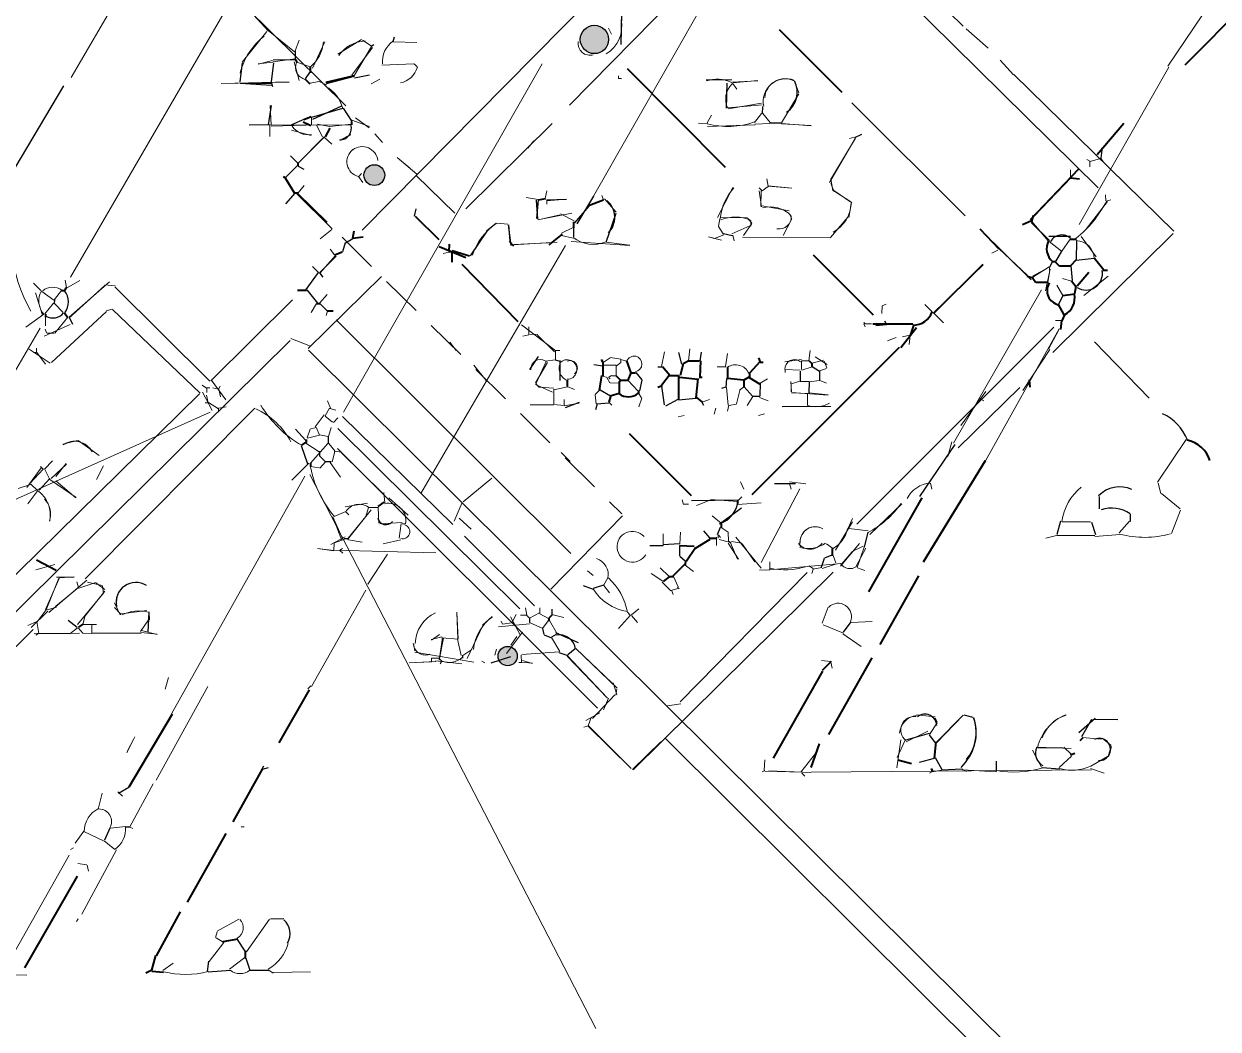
# Model space of a CAD drawing. Header units: millimetres. Extents: x -22015 to 140060, y -26591 to 87788.
# Drawn here: x 88957 to 102598, y 42796 to 54285 of the extents above; entities that cross this region are included whole.
import ezdxf

# ---------------------------------------------------------------- set-up
doc = ezdxf.new("R2010")
doc.units = ezdxf.units.MM
doc.linetypes.add('DASHED', pattern=[716.562987, 474.532405, -242.030582])
for name, color, linetype, lineweight in [('A_DASHED', 8, 'DASHED', 15), ('A_MED', 9, 'CONTINUOUS', 20), ('A_THIN', 8, 'CONTINUOUS', 15), ('CHECK', 2, 'CONTINUOUS', 35), ('P_NOMARK', 6, 'CONTINUOUS', 35), ('P_R', 5, 'CONTINUOUS', 40), ('P_R_MARK', 5, 'CONTINUOUS', 25), ('SYM', 4, 'CONTINUOUS', 25), ('TEXT_SHAPE', 7, 'CONTINUOUS', 30)]:
    doc.layers.add(name, color=color, linetype=linetype, lineweight=lineweight)

msp = doc.modelspace()

# ---------------------------------------------------------------- hatches: boundary and pattern name
at = {"layer": 'TEXT_SHAPE'}
h = msp.add_hatch(color=7, dxfattribs=at)
h.dxf.hatch_style = 1
edge = h.paths.add_edge_path()
edge.add_arc((95474, 54107), 162, 0, 360)
h = msp.add_hatch(color=7, dxfattribs=at)
h.dxf.hatch_style = 1
edge = h.paths.add_edge_path()
edge.add_arc((92960, 52557), 119, 0, 360)
h = msp.add_hatch(color=7, dxfattribs=at)
h.dxf.hatch_style = 1
edge = h.paths.add_edge_path()
edge.add_arc((94483, 47060), 110, 0, 360)

# ---------------------------------------------------------------- linework, layer by layer
at = {"layer": 'A_DASHED', "lineweight": 15}
msp.add_line((92082, 52351), (95787, 48684), dxfattribs=at)
at = {"layer": 'A_MED', "lineweight": 20}
for p, q in [((95188, 53357), (96427, 54615)), ((91498, 54469), (92633, 53350)), ((102419, 54387), (102023, 53803)), ((91733, 54199), (91452, 53847)), ((91746, 54209), (92048, 53966)), ((92101, 54098), (92055, 53978)), ((92395, 54079), (92255, 53778)), ((92813, 54107), (92541, 53938)), ((92926, 54026), (92721, 53681)), ((92924, 54033), (92823, 54101)), ((91802, 53846), (91633, 53828)), ((91795, 53866), (91634, 53823)), ((92046, 53852), (92103, 53638)), ((92076, 53849), (92228, 53796)), ((101009, 51991), (102037, 53792)), ((92329, 53627), (92412, 53589)), ((91771, 53351), (91780, 53132)), ((91767, 53132), (91766, 52997)), ((92309, 53132), (91783, 53115)), ((92013, 53071), (92239, 53010)), ((92298, 53127), (92367, 52993)), ((92704, 53183), (92906, 53111)), ((92003, 52778), (92087, 52693)), ((101099, 52734), (101132, 52716)), ((93437, 52554), (93881, 52121)), ((92158, 52437), (92088, 52354)), ((92064, 52353), (92480, 51944)), ((94930, 52376), (94912, 52291)), ((95153, 52282), (94925, 52263)), ((95589, 52286), (95724, 52134)), ((101312, 52330), (101314, 52263)), ((101371, 52276), (101320, 52259)), ((94847, 52051), (95217, 52122)), ((95088, 52113), (95244, 52035)), ((94353, 52006), (94242, 51919)), ((94486, 51995), (94356, 52006)), ((94486, 51995), (94356, 52006)), ((94833, 52047), (95084, 52103)), ((92473, 51935), (92343, 51827)), ((95232, 51960), (95097, 51892)), ((98167, 51840), (97167, 51847)), ((92454, 51712), (92506, 51645)), ((95050, 51790), (94541, 51761)), ((94947, 51783), (94557, 51763)), ((95880, 51754), (95208, 51800)), ((95609, 51789), (95880, 51756)), ((92525, 51630), (92334, 51439)), ((92515, 51640), (92342, 51440)), ((92253, 51511), (92321, 51444)), ((100680, 51483), (100627, 51234)), ((100674, 51468), (100652, 51334)), ((100755, 51299), (100826, 51182)), ((101341, 51402), (101065, 51181)), ((92420, 51192), (92333, 51093)), ((89896, 51006), (89964, 51023)), ((89968, 51022), (90969, 50064)), ((92300, 51090), (92237, 50986)), ((89273, 50417), (89900, 50999)), ((92425, 51003), (92408, 50953)), ((89142, 50808), (87631, 48227)), ((99941, 49290), (100781, 50801)), ((100675, 50562), (100366, 50097)), ((91097, 50216), (91264, 49989)), ((90997, 50076), (91108, 49868)), ((99944, 50083), (99661, 49696)), ((90961, 50057), (86708, 45871)), ((91064, 49957), (91179, 49885)), ((91181, 49889), (91181, 49855)), ((92333, 49584), (92197, 49550)), ((92333, 49589), (92434, 49568)), ((102232, 49535), (101905, 49047)), ((92176, 49495), (92329, 49395)), ((92230, 49265), (92429, 49490)), ((92441, 49490), (92510, 49407)), ((92508, 49398), (92479, 49279)), ((92332, 49349), (92399, 49282)), ((92402, 49279), (92336, 49209)), ((92456, 49274), (92574, 49105)), ((92166, 49115), (90644, 46400)), ((92331, 49210), (92229, 49227)), ((94301, 49095), (93976, 48823)), ((97616, 49033), (97701, 49033)), ((99311, 49035), (99329, 48968)), ((101912, 49035), (101945, 48917)), ((96802, 48847), (96640, 48779)), ((97107, 48827), (96803, 48851)), ((97158, 48881), (97108, 48830)), ((97822, 48972), (97380, 48128)), ((101952, 48918), (102164, 48744)), ((92634, 48711), (92500, 48655)), ((92923, 48732), (92654, 48391)), ((92894, 48757), (92864, 48656)), ((92889, 48758), (93008, 48759)), ((93005, 48758), (93013, 48578)), ((102168, 48729), (102065, 48459)), ((92864, 48654), (92662, 48409)), ((93024, 48573), (93277, 48588)), ((93278, 48573), (93312, 48573)), ((93929, 48638), (94065, 48509)), ((94975, 47826), (95795, 48662)), ((96819, 48661), (96922, 48578)), ((98423, 48594), (98227, 48269)), ((93991, 48432), (94788, 47634)), ((96259, 48458), (96259, 48322)), ((96922, 48528), (97000, 48477)), ((97002, 48475), (97006, 48374)), ((100767, 48441), (100630, 48409)), ((101478, 48450), (101191, 48425)), ((92628, 48424), (92464, 48337)), ((92501, 48353), (92497, 48268)), ((92620, 48396), (92503, 48354)), ((96869, 48408), (96869, 48323)), ((96899, 48393), (97003, 48367)), ((97002, 48352), (97118, 48169)), ((97030, 48353), (97110, 48166)), ((98573, 48293), (98459, 48081)), ((98555, 48304), (98474, 48072)), ((98202, 48210), (98230, 48124)), ((95393, 48033), (95459, 47981)), ((96224, 48069), (96326, 47968)), ((96510, 48100), (96606, 48026)), ((98292, 48117), (97428, 48041)), ((98070, 48074), (97969, 48053)), ((98477, 48069), (98562, 48037)), ((95626, 47953), (95577, 47868)), ((96123, 48003), (96257, 47916)), ((96247, 47906), (96348, 47805)), ((96378, 47968), (96429, 47851)), ((96356, 47815), (96372, 47764)), ((96424, 47847), (96441, 47830)), ((98145, 47618), (98075, 47435)), ((93902, 47559), (93918, 47256)), ((93904, 47560), (93913, 47256)), ((94307, 47511), (94197, 47413)), ((94698, 47527), (94732, 47493)), ((94849, 47542), (94949, 47488)), ((94988, 47534), (95123, 47500)), ((94199, 47409), (94022, 47031)), ((94733, 47444), (94883, 47374)), ((94946, 47464), (94882, 47377)), ((94961, 47465), (95049, 47315)), ((98087, 47417), (98319, 47320)), ((98646, 47456), (98408, 47443)), ((93704, 47307), (93612, 47241)), ((93748, 47266), (93702, 47015)), ((93908, 47254), (93953, 47067)), ((94651, 47334), (94471, 47091)), ((98313, 47314), (98520, 47168)), ((94073, 47134), (93972, 47066)), ((95262, 47145), (95676, 46749)), ((93646, 47036), (93697, 47036)), ((95163, 47059), (95625, 46580)), ((96308, 46490), (96460, 46516)), ((99367, 46366), (99151, 46389)), ((95405, 46264), (95354, 46248)), ((99300, 46164), (99390, 46296)), ((101454, 46334), (101166, 46335)), ((101454, 46333), (101200, 46337)), ((99283, 46202), (99035, 46078)), ((101047, 46129), (101267, 46110)), ((101273, 46121), (101375, 46038)), ((98037, 46059), (98007, 45941)), ((98973, 46103), (98929, 45783)), ((99024, 46098), (98932, 45899)), ((100478, 45985), (100582, 45790)), ((100538, 46020), (100918, 46004)), ((100538, 46012), (100826, 46013)), ((100834, 46020), (100921, 45939)), ((97999, 45946), (97830, 45734)), ((100923, 45915), (100783, 45786)), ((101334, 45912), (101143, 45802)), ((97421, 45754), (97388, 45736)), ((97947, 45728), (97466, 45747)), ((99336, 45739), (99302, 45721)), ((99437, 45755), (99335, 45737)), ((99677, 45759), (100063, 45737)), ((101141, 45776), (101298, 45722)), ((91413, 44055), (91166, 43916)), ((91500, 43679), (91764, 44052)), ((91152, 43840), (91232, 43791)), ((91239, 43785), (91074, 43570)), ((91479, 43614), (91307, 43481)), ((87791, 43424), (88991, 43413)), ((91806, 43442), (92230, 43451))]:
    msp.add_line(p, q, dxfattribs=at)
at = {"layer": 'A_MED', "lineweight": 15}
msp.add_line((101153, 45759), (97950, 45733), dxfattribs=at)
at = {"layer": 'A_MED', "lineweight": 20}
for centre, radius, start, end in [((92192, 53525), 791, 128.2819, 165.4427), ((91974, 54108), 405, 308.5674, 356.0565), ((92874, 53705), 386, 93.0528, 145.7545), ((92198, 53787), 138, 155.8772, 260.1218), ((92220, 53228), 389, 13.5315, 61.9688), ((92208, 53249), 231, 215.5737, 278.0177), ((94764, 51413), 721, 124.7274, 161.4153), ((95459, 52132), 367, 231.5466, 293.3143), ((101403, 48524), 593, 128.2984, 172.8813), ((93123, 48609), 198, 349.3057, 103.3347), ((95909, 48309), 176, 41.421, 328.8939), ((95910, 48309), 176, 3.8095, 3.8095), ((97996, 48367), 171, 59.7115, 182.8709), ((98031, 48584), 340, 298.5174, 348.0066), ((101761, 49515), 1098, 254.8876, 285.5077), ((97938, 48452), 170, 218.2163, 323.6703), ((98392, 48184), 125, 211.7411, 306.9923), ((98258, 47512), 152, 336.3561, 135.1182), ((93830, 47190), 404, 115.0332, 177.939), ((94639, 47068), 552, 126.7647, 172.9929), ((93545, 47212), 140, 183.0247, 289.6575), ((101056, 45892), 534, 111.5739, 166.893), ((100977, 45989), 411, 106.3716, 160.7431), ((99181, 46159), 223, 97.8566, 174.4351), ((99127, 46215), 154, 82.2092, 231.185), ((100927, 46259), 504, 254.372, 295.3406), ((91330, 43954), 133, 298.7321, 45.5168), ((91498, 43915), 499, 300.1534, 343.7013), ((90800, 44423), 1002, 255.7035, 285.0551), ((91426, 43614), 183, 232.4011, 307.4306)]:
    msp.add_arc(centre, radius, start, end, dxfattribs=at)
at = {"layer": 'A_THIN', "lineweight": 15}
for p, q in [((94159, 59442), (89488, 51389)), ((101227, 52412), (98028, 55574)), ((98329, 55604), (99685, 54259)), ((96998, 55007), (95464, 52316)), ((90093, 54699), (89498, 53671)), ((91536, 54435), (91748, 54207)), ((95634, 54235), (95668, 54167)), ((99721, 54228), (99973, 54007)), ((92056, 53884), (91801, 53853)), ((92063, 53876), (91803, 53876)), ((94877, 53829), (92607, 49846)), ((100109, 53871), (100261, 53704)), ((91209, 53603), (91988, 53624)), ((91209, 53604), (91988, 53621)), ((92225, 53609), (92327, 53626)), ((95749, 53693), (95749, 53660)), ((95749, 53660), (95783, 53660)), ((102093, 51916), (100264, 53706)), ((92241, 53217), (92241, 53133)), ((91530, 53132), (91767, 53132)), ((92696, 53131), (91530, 53126)), ((92310, 53140), (92447, 53113)), ((92698, 53141), (92443, 53112)), ((94006, 52170), (94991, 53147)), ((94781, 52950), (94715, 52864)), ((101134, 52719), (101133, 52651)), ((101254, 52745), (101136, 52712)), ((101254, 52754), (101290, 52705)), ((100913, 52617), (100913, 52533)), ((94694, 52302), (94831, 52279)), ((94932, 52274), (94932, 52223)), ((95557, 52324), (95578, 52275)), ((101335, 52254), (101088, 51934)), ((100462, 52017), (100671, 51809)), ((100472, 52027), (100655, 51805)), ((95096, 51868), (95232, 51835)), ((100711, 50529), (102084, 51888)), ((101035, 51856), (101206, 51622)), ((95144, 51752), (93492, 48918)), ((100667, 51797), (100809, 51689)), ((100908, 51825), (100812, 51686)), ((93813, 51677), (93745, 51661)), ((100659, 51501), (100476, 51403)), ((100669, 51509), (100483, 51389)), ((100673, 51502), (100673, 51468)), ((92205, 50577), (93040, 51398)), ((100822, 51375), (100924, 51344)), ((89995, 51280), (91082, 50202)), ((99576, 49495), (100579, 51247)), ((100739, 50894), (100806, 50894)), ((98471, 48569), (100723, 50819)), ((100773, 50781), (100659, 50569)), ((91997, 50666), (87386, 46108)), ((92231, 50601), (92005, 50688)), ((92209, 50557), (111419, 31463)), ((90995, 50157), (91044, 50121)), ((91047, 50125), (91046, 50074)), ((91047, 50125), (91080, 50125)), ((91115, 50127), (91182, 50109)), ((91197, 50143), (91179, 50110)), ((91184, 50109), (91202, 50024)), ((100332, 50129), (99629, 49441)), ((91029, 49956), (91063, 49956)), ((91043, 50040), (91061, 49956)), ((92425, 49977), (92458, 49892)), ((99869, 50012), (99886, 49995)), ((99888, 49996), (99922, 49979)), ((91083, 49846), (83918, 46641)), ((91596, 49892), (89655, 47944)), ((91266, 49909), (91180, 49894)), ((92386, 49816), (92285, 49681)), ((92448, 49892), (92397, 49807)), ((92399, 49803), (92482, 49734)), ((92452, 49889), (92519, 49871)), ((93856, 48564), (92597, 49799)), ((92226, 49655), (92191, 49554)), ((92298, 49673), (92230, 49657)), ((92298, 49670), (92333, 49586)), ((92465, 49671), (92437, 49568)), ((92493, 49730), (92544, 49781)), ((92542, 49660), (94620, 47601)), ((92061, 49652), (92174, 49529)), ((92502, 49403), (92587, 49389)), ((92539, 49433), (95509, 46465)), ((92585, 49382), (93054, 48922)), ((99556, 49508), (99511, 49339)), ((92211, 49266), (92016, 49072)), ((99501, 49344), (99296, 49044)), ((92222, 49134), (95491, 42804)), ((97143, 49050), (97180, 48967)), ((97702, 49034), (97720, 48966)), ((97703, 49052), (97889, 49028)), ((93067, 48928), (93079, 48810)), ((96477, 48845), (96493, 48794)), ((92881, 48809), (92625, 48766)), ((92635, 48708), (92669, 48674)), ((93963, 48817), (93873, 48602)), ((96498, 48796), (96548, 48796)), ((97379, 48813), (97108, 48791)), ((98986, 48800), (98621, 48448)), ((92487, 48652), (92599, 48396)), ((92487, 48652), (92587, 48382)), ((93268, 48574), (93244, 48406)), ((98420, 48632), (98369, 48514)), ((96458, 48475), (96449, 48339)), ((96886, 48441), (96886, 48408)), ((96892, 48445), (96913, 48414)), ((98378, 48518), (98599, 48491)), ((92665, 48388), (92819, 48363)), ((93264, 48387), (93060, 48343)), ((97040, 48369), (97159, 48352)), ((97090, 48419), (97377, 48063)), ((97161, 48343), (97307, 48137)), ((98125, 48344), (98192, 48292)), ((98500, 48345), (98285, 48087)), ((98542, 48316), (98410, 48251)), ((92312, 48289), (92497, 48264)), ((92312, 48288), (92498, 48265)), ((93662, 48239), (92498, 48269)), ((92598, 48288), (92565, 48270)), ((92566, 48268), (92600, 48235)), ((93111, 48224), (92887, 47882)), ((98415, 48247), (98300, 48114)), ((95915, 45758), (98202, 48020)), ((97360, 48041), (97478, 48045)), ((97478, 48138), (97478, 48053)), ((97922, 48093), (97973, 48060)), ((97973, 48053), (97956, 48002)), ((98227, 48110), (98074, 48062)), ((97903, 48015), (96452, 46537)), ((92241, 46713), (92862, 47813)), ((95581, 47867), (95647, 47781)), ((96427, 47832), (96360, 47814)), ((94687, 47613), (94702, 47528)), ((94851, 47612), (94851, 47544)), ((94514, 47510), (94624, 47303)), ((94580, 47535), (94535, 47448)), ((94630, 47527), (94698, 47527)), ((94847, 47553), (94731, 47495)), ((95886, 47526), (95750, 47374)), ((95897, 47525), (95967, 47442)), ((95983, 47600), (95899, 47530)), ((89064, 47362), (88454, 46765)), ((94379, 47396), (94732, 47427)), ((94407, 47458), (94425, 47425)), ((94545, 47445), (94427, 47423)), ((94545, 47442), (94595, 47374)), ((93406, 47204), (93421, 47120)), ((93730, 47280), (93610, 47250)), ((93739, 47272), (93705, 47035)), ((93731, 47269), (93918, 47252)), ((94588, 47284), (94519, 47183)), ((94985, 47274), (95080, 47111)), ((94098, 46990), (93423, 47105)), ((94354, 47139), (94338, 47071)), ((94637, 47071), (94640, 46986)), ((95070, 47107), (94646, 47077)), ((95164, 47065), (95624, 46579)), ((95262, 47145), (95732, 46692)), ((93662, 46998), (93358, 46984)), ((93613, 46996), (93443, 46987)), ((93613, 47036), (93612, 47002)), ((93613, 47036), (93646, 47036)), ((93959, 46972), (93659, 47005)), ((93729, 47003), (93711, 46970)), ((94188, 47001), (94221, 46983)), ((94612, 46986), (94646, 46987)), ((94646, 46990), (94765, 46978)), ((94652, 47010), (94766, 46974)), ((98068, 47010), (98170, 46997)), ((98174, 46991), (98190, 46923)), ((91057, 46711), (90469, 45642)), ((92235, 46718), (92201, 46684)), ((95688, 46754), (95731, 46622)), ((95729, 46683), (95717, 46615)), ((95452, 46347), (95706, 46618)), ((95634, 46579), (95579, 46446)), ((95537, 46410), (95375, 46324)), ((95401, 46260), (95894, 45775)), ((95436, 46358), (95402, 46262)), ((95406, 46261), (95893, 45774)), ((96280, 46126), (100641, 41786)), ((95909, 45764), (96231, 46080)), ((97419, 45874), (97413, 45756)), ((97420, 45746), (97844, 45733)), ((97844, 45723), (97878, 45689)), ((99672, 45773), (99723, 45739)), ((91439, 45109), (91473, 45109)), ((89473, 44786), (88819, 43623)), ((91166, 43910), (91147, 43843)), ((90662, 43551), (90543, 43467)), ((91755, 43469), (91805, 43435))]:
    msp.add_line(p, q, dxfattribs=at)
for centre, radius, start, end in [((90788, 51954), 1995, 167.5322, 208.5102), ((100181, 52838), 1279, 308.1652, 333.1697), ((100973, 51599), 209, 1.4852, 88.5174), ((91233, 49088), 881, 28.4285, 64.9685), ((92790, 50614), 1321, 211.3515, 240.0279), ((93489, 49479), 1285, 191.1358, 219.7037), ((92787, 48614), 181, 54.7478, 148.258), ((98082, 49436), 1095, 298.2381, 324.849), ((93283, 48482), 82.1, 254.2225, 72.1592), ((97999, 48358), 179, 61.8183, 196.1698), ((97915, 48641), 352, 254.555, 304.6129), ((97648, 48868), 822, 258.2102, 286.8511), ((93830, 47190), 404, 115.0332, 177.939), ((93816, 47209), 223, 247.63, 311.533), ((100270, 46856), 1122, 259.4728, 286.6742)]:
    msp.add_arc(centre, radius, start, end, dxfattribs=at)
at = {"layer": 'CHECK', "lineweight": 30}
msp.add_line((101187, 50650), (101812, 50008), dxfattribs=at)
at = {"layer": 'CHECK', "lineweight": 15}
msp.add_line((96869, 48418), (96869, 48323), dxfattribs=at)
at = {"layer": 'CHECK', "lineweight": 40}
msp.add_line((91264, 45034), (90822, 44249), dxfattribs=at)
at = {"layer": 'CHECK', "lineweight": 30}
msp.add_arc((101736, 49331), 549, 21.2052, 65.4149, dxfattribs=at)
at = {"layer": 'P_NOMARK', "lineweight": 40}
for p, q in [((102220, 53819), (109705, 61316)), ((97583, 54221), (98300, 53503)), ((95846, 53777), (96966, 52647)), ((92727, 51917), (92709, 51833)), ((92831, 51846), (92712, 51833)), ((92083, 51241), (92185, 51241)), ((92421, 51005), (92489, 51005)), ((97275, 48906), (98959, 50589)), ((99939, 49291), (99230, 48135)), ((99215, 48869), (98603, 47796)), ((99176, 47976), (98735, 47191)), ((98178, 46998), (98074, 46894)), ((98079, 46888), (97515, 45894))]:
    msp.add_line(p, q, dxfattribs=at)
at = {"layer": 'P_NOMARK', "lineweight": 30}
for p, q in [((96477, 55632), (92821, 51928)), ((95780, 54048), (95793, 54707)), ((88784, 52518), (89414, 53579)), ((99709, 52092), (98414, 53382)), ((92024, 51132), (91092, 50206)), ((92525, 50904), (95203, 48232)), ((99592, 49477), (99188, 48885)), ((97532, 49033), (97769, 49033))]:
    msp.add_line(p, q, dxfattribs=at)
at = {"layer": 'P_R', "lineweight": 40}
msp.add_line((89565, 44545), (88964, 43497), dxfattribs=at)
at = {"layer": 'P_R_MARK', "lineweight": 15}
for p, q in [((90224, 46137), (90132, 45954)), ((90214, 46116), (90136, 45969)), ((90434, 45601), (90166, 45108)), ((89852, 45495), (89806, 45311)), ((90030, 45509), (90082, 45460)), ((89641, 45057), (89542, 44920)), ((89525, 44869), (89491, 44851)), ((90013, 44846), (89620, 44112)), ((89574, 44688), (89676, 44675)), ((89680, 44669), (89696, 44601)), ((89575, 44058), (89557, 44025))]:
    msp.add_line(p, q, dxfattribs=at)
at = {"layer": 'P_R_MARK', "lineweight": 20}
for p, q in [((89643, 45056), (89874, 44944)), ((90117, 45112), (89947, 45094)), ((90167, 45106), (90201, 45088)), ((89874, 44948), (89994, 44849))]:
    msp.add_line(p, q, dxfattribs=at)
at = {"layer": 'P_R_MARK', "lineweight": 30}
for p, q in [((89937, 45095), (89877, 44956)), ((90117, 45107), (90168, 45107))]:
    msp.add_line(p, q, dxfattribs=at)
at = {"layer": 'P_R_MARK', "lineweight": 20}
for centre, radius, start, end in [((89943, 45049), 299, 116.4465, 178.6543), ((89813, 45169), 144, 329.7402, 89.9899)]:
    msp.add_arc(centre, radius, start, end, dxfattribs=at)
at = {"layer": 'P_R_MARK', "lineweight": 15}
msp.add_arc((89845, 45080), 272, 304.1801, 5.7914, dxfattribs=at)
at = {"layer": 'SYM', "lineweight": 20}
for p, q in [((89068, 51322), (89152, 51238)), ((89471, 50922), (89882, 51294)), ((89882, 51304), (90000, 51290)), ((89090, 51213), (89171, 50956)), ((89161, 51227), (89299, 51129)), ((89388, 51240), (89305, 51137)), ((89296, 51093), (89197, 50973)), ((89308, 51090), (89406, 50985)), ((89486, 50851), (89189, 50718))]:
    msp.add_line(p, q, dxfattribs=at)
at = {"layer": 'SYM', "lineweight": 15}
for p, q in [((89429, 51357), (89444, 51273)), ((89595, 51353), (89444, 51266)), ((89934, 51338), (89475, 50932)), ((89186, 50967), (88979, 50820)), ((89202, 50934), (89202, 50833)), ((89459, 50932), (89310, 50749)), ((89216, 50753), (89199, 50798)), ((89303, 50750), (89219, 50750)), ((89016, 50569), (89258, 50406)), ((89066, 50528), (89100, 50529)), ((89100, 50579), (89100, 50529)), ((89103, 50531), (89202, 50395))]:
    msp.add_line(p, q, dxfattribs=at)
at = {"layer": 'SYM', "lineweight": 40}
for p, q in [((89390, 51238), (89423, 51238)), ((89439, 51273), (89421, 51240)), ((89202, 50968), (89202, 50934)), ((89419, 50982), (89455, 50933))]:
    msp.add_line(p, q, dxfattribs=at)
at = {"layer": 'SYM', "lineweight": 30}
for p, q in [((89305, 51137), (89304, 51086)), ((89474, 50934), (89511, 50852))]:
    msp.add_line(p, q, dxfattribs=at)
at = {"layer": 'SYM', "lineweight": 20}
for centre, radius, start, end in [((95414, 54260), 373, 301.2899, 11.5465), ((89360, 51120), 234, 150.3275, 221.0912), ((89285, 51098), 178, 53.123, 129.4812), ((95438, 47989), 194, 348.5716, 72.1727)]:
    msp.add_arc(centre, radius, start, end, dxfattribs=at)
at = {"layer": 'SYM', "lineweight": 15}
for centre, radius, start, end in [((95420, 54060), 133, 170.4558, 287.7065), ((99329, 48722), 315, 93.4237, 153.627), ((95160, 47435), 702, 10.4554, 47.5771), ((95928, 48114), 549, 211.1823, 262.0309)]:
    msp.add_arc(centre, radius, start, end, dxfattribs=at)
at = {"layer": 'SYM', "lineweight": 30}
for centre, radius, start, end in [((89260, 51106), 206, 323.346, 38.8221), ((89288, 51085), 160, 240.5412, 319.7156), ((96812, 48862), 302, 290.7444, 347.3719)]:
    msp.add_arc(centre, radius, start, end, dxfattribs=at)
at = {"layer": 'TEXT_SHAPE', "lineweight": 30}
for p, q in [((92956, 54044), (92923, 54026)), ((93188, 54132), (93172, 54081)), ((92057, 53977), (92057, 53876)), ((91451, 53842), (91423, 53623)), ((91807, 53841), (91783, 53622)), ((91782, 53621), (91798, 53570)), ((92219, 53728), (92171, 53659)), ((92905, 53701), (92735, 53666)), ((91428, 53609), (91782, 53583)), ((91429, 53608), (91785, 53605)), ((96986, 53608), (96979, 53323)), ((91780, 53353), (91749, 53131)), ((92583, 53346), (92253, 53192)), ((97392, 53340), (97391, 53256)), ((92597, 53320), (92242, 53216)), ((92605, 53323), (92703, 53170)), ((92153, 53192), (92014, 53130)), ((97476, 53155), (97611, 53155)), ((101520, 53148), (101278, 52868)), ((92389, 52994), (92081, 52687)), ((92383, 52991), (92088, 52693)), ((92388, 52992), (92474, 52910)), ((92688, 53019), (92570, 52951)), ((98526, 53020), (98443, 52982)), ((101275, 52871), (101259, 52752)), ((92081, 52666), (91945, 52531)), ((92088, 52661), (92154, 52625)), ((92054, 52354), (91945, 52228)), ((94807, 52272), (94824, 52052)), ((94831, 52274), (94812, 52061)), ((95153, 52280), (94932, 52271)), ((95464, 52317), (95274, 51999)), ((93434, 52173), (93413, 52089)), ((95411, 52203), (95246, 52013)), ((95719, 52120), (95604, 51786)), ((94524, 51753), (94493, 51987)), ((94511, 51801), (94497, 51987)), ((94244, 51918), (94056, 51633)), ((95236, 51953), (95236, 51852)), ((96947, 51888), (97048, 51867)), ((99877, 51939), (100463, 51361)), ((100911, 51857), (100665, 51857)), ((92627, 51782), (92596, 51679)), ((92714, 51829), (92629, 51778)), ((100093, 51718), (100421, 51409)), ((100979, 51807), (100978, 51587)), ((100705, 51571), (100671, 51503)), ((100810, 51687), (100740, 51570)), ((101181, 51602), (100978, 51582)), ((92319, 51445), (92176, 51248)), ((92334, 51441), (92370, 51392)), ((99915, 51531), (99354, 50990)), ((100917, 51520), (100930, 51351)), ((92189, 51244), (92309, 51093)), ((100824, 51182), (100773, 51080)), ((92337, 51089), (92421, 51005)), ((99249, 51079), (99333, 50994)), ((98788, 50891), (98806, 50858)), ((99344, 50988), (99462, 50870)), ((98809, 50847), (98690, 50834)), ((98807, 50861), (99113, 50855)), ((94833, 50483), (94734, 50335)), ((96435, 50531), (96468, 50396)), ((96692, 50535), (96679, 50433)), ((95027, 50445), (95078, 50429)), ((95079, 50439), (95079, 50209)), ((95468, 50393), (95570, 50379)), ((96197, 50366), (96248, 50366)), ((97960, 50370), (98044, 50318)), ((95857, 50213), (95970, 50090)), ((95945, 50300), (96014, 50217)), ((96017, 50212), (95988, 50093)), ((96984, 50233), (96973, 50131)), ((97823, 50317), (97823, 50199)), ((98044, 50317), (98043, 50216)), ((95541, 50104), (95658, 50034)), ((96241, 50146), (96271, 49931)), ((96975, 50134), (96924, 50118)), ((97184, 50136), (97281, 50030)), ((97366, 50182), (97365, 50030)), ((97925, 50199), (97924, 50064)), ((95299, 49958), (95141, 49898)), ((95504, 49943), (95485, 49875)), ((95638, 49952), (95502, 49940)), ((95637, 49960), (95671, 49927)), ((96288, 49919), (96432, 49997)), ((96637, 50003), (96434, 49984)), ((96702, 49960), (96719, 49927)), ((97280, 50029), (97365, 50030)), ((92434, 49569), (92434, 49484)), ((92123, 49465), (92196, 49258)), ((92332, 49400), (92332, 49349)), ((92399, 49282), (92467, 49282)), ((93126, 48869), (93345, 48669)), ((96583, 48839), (97107, 48846)), ((101238, 48885), (101238, 48744)), ((97153, 48751), (96904, 48568)), ((100798, 48602), (100755, 48448)), ((100817, 48598), (101139, 48594)), ((101151, 48590), (101196, 48448)), ((101587, 48600), (101469, 48470)), ((101594, 48682), (101594, 48598)), ((96719, 48493), (96788, 48411)), ((96912, 48529), (96877, 48445)), ((98597, 48477), (98555, 48306)), ((100765, 48440), (101189, 48437)), ((92617, 48403), (92668, 48404)), ((96107, 48322), (96259, 48322)), ((96445, 48343), (96259, 48330)), ((96444, 48323), (96447, 48204)), ((97004, 48372), (97037, 48354)), ((96448, 48201), (96510, 48150)), ((98100, 48174), (98065, 48073)), ((98187, 48212), (98102, 48179)), ((95344, 47867), (95459, 47826)), ((95579, 47869), (95461, 47833)), ((89992, 47617), (90067, 47534)), ((89229, 47575), (89040, 47387)), ((90384, 47567), (90373, 47334)), ((94732, 47493), (94732, 47443)), ((94986, 47595), (94986, 47527)), ((95850, 47562), (95884, 47528)), ((89463, 47471), (89566, 47389)), ((94881, 47374), (94897, 47307)), ((98401, 47451), (98315, 47334)), ((94898, 47301), (94983, 47268)), ((95037, 47307), (94985, 47275)), ((95031, 47330), (95290, 47215)), ((93968, 47070), (93968, 47037)), ((95068, 47100), (95169, 47065)), ((95253, 47143), (95170, 47073)), ((93697, 47036), (93731, 47003)), ((94514, 47052), (94292, 46979)), ((99376, 46073), (99687, 46383)), ((99380, 46069), (99686, 46384)), ((99695, 46388), (99797, 46360)), ((99695, 46388), (99797, 46360)), ((99388, 46299), (99366, 46350)), ((101194, 46347), (101006, 46181)), ((101153, 46336), (101038, 46136)), ((99299, 46176), (99030, 46100)), ((99298, 46160), (99364, 46074)), ((101375, 46028), (101342, 45910)), ((99353, 45891), (99182, 45845)), ((99365, 45900), (99443, 45762)), ((100064, 45860), (100063, 45742)), ((91693, 45802), (91675, 45769)), ((91746, 45783), (91678, 45765)), ((99674, 45766), (99437, 45755)), ((100588, 45788), (100791, 45772)), ((90156, 45557), (90039, 45488)), ((91774, 44058), (91927, 44059)), ((91394, 43820), (91482, 43687)), ((91067, 43572), (91052, 43454)), ((91491, 43607), (91537, 43471)), ((91316, 43466), (91061, 43448)), ((91536, 43470), (91756, 43470))]:
    msp.add_line(p, q, dxfattribs=at)
at = {"layer": 'TEXT_SHAPE', "lineweight": 20}
for p, q in [((93176, 54081), (93446, 54074)), ((92939, 54016), (92704, 53700)), ((93045, 53813), (93412, 53830)), ((93415, 53829), (93449, 53795)), ((97341, 53634), (97045, 53621)), ((97761, 53632), (97809, 53496)), ((97051, 53608), (97102, 53541)), ((97807, 53487), (97611, 53155)), ((97003, 53316), (97381, 53378)), ((92743, 53213), (92900, 53097)), ((96812, 53241), (96761, 53156)), ((97383, 53262), (97301, 53158)), ((97398, 53261), (97483, 53160)), ((96662, 53151), (96764, 53147)), ((96765, 53114), (97311, 53132)), ((97307, 53141), (97476, 53145)), ((97611, 53143), (97949, 53122)), ((98440, 52990), (98389, 52974)), ((97056, 52417), (96879, 52074)), ((97458, 52427), (97389, 52377)), ((97442, 52513), (97460, 52429)), ((97457, 52433), (97727, 52408)), ((97457, 52432), (97727, 52409)), ((98173, 52460), (98213, 52365)), ((97357, 52378), (97381, 52196)), ((97379, 52378), (97374, 52198)), ((97389, 52204), (97697, 52147)), ((97695, 52125), (97729, 52058)), ((98409, 52242), (98379, 52073)), ((96908, 52057), (96893, 51972)), ((96913, 52068), (97218, 52071)), ((97250, 51978), (97042, 51884)), ((97271, 52004), (97176, 51865)), ((97221, 52065), (97273, 52009)), ((97260, 52040), (97260, 51972)), ((97727, 52057), (97631, 51867)), ((96927, 51812), (96777, 51852)), ((96893, 51970), (96943, 51885)), ((94640, 50844), (95032, 50550)), ((94725, 50821), (94724, 50736)), ((99077, 50727), (98993, 50709)), ((99082, 50723), (99068, 50621)), ((95029, 50551), (95029, 50450)), ((96562, 50570), (96550, 50434)), ((97938, 50554), (97922, 50436)), ((97994, 50479), (98134, 50393)), ((94937, 50417), (94802, 50182)), ((94923, 50426), (94808, 50179)), ((95029, 50445), (94910, 50429)), ((95570, 50383), (95723, 50383)), ((95723, 50383), (95723, 50264)), ((95775, 50415), (95726, 50379)), ((96875, 50367), (96976, 50367)), ((97838, 50448), (97647, 50422)), ((97654, 50337), (97824, 50327)), ((97960, 50364), (97843, 50327)), ((97957, 50409), (98092, 50441)), ((98124, 50348), (98043, 50319)), ((98100, 50432), (98130, 50354)), ((95569, 50260), (95620, 50244)), ((95672, 50264), (95723, 50264)), ((97452, 50229), (97368, 50178)), ((97654, 50334), (97654, 50300)), ((97822, 50203), (97725, 50170)), ((98044, 50211), (97925, 50195)), ((98042, 50213), (98126, 50178)), ((94801, 50165), (94995, 50077)), ((94805, 50177), (94839, 50132)), ((94841, 50133), (95011, 50121)), ((95011, 50112), (95010, 49943)), ((95165, 50137), (95012, 50104)), ((95162, 50142), (95246, 50107)), ((95532, 50099), (95481, 50049)), ((96984, 50131), (97001, 49927)), ((97134, 50097), (97098, 49944)), ((97177, 50133), (97132, 50099)), ((97723, 50165), (97723, 50081)), ((97725, 50071), (98144, 50041)), ((97726, 50070), (97907, 50061)), ((97823, 50199), (97925, 50199)), ((97907, 50064), (97907, 49929)), ((97925, 50067), (98144, 50044)), ((95010, 49933), (94739, 49932)), ((95010, 49930), (94739, 49932)), ((95009, 49935), (95128, 49923)), ((95300, 49950), (95130, 49919)), ((95481, 50044), (95495, 49942)), ((95978, 50063), (96012, 50013)), ((96016, 50009), (95981, 49908)), ((96790, 49993), (96704, 49963)), ((97011, 49927), (96993, 49860)), ((97095, 49939), (97010, 49924)), ((97283, 50028), (97217, 49925)), ((97359, 50014), (97460, 49978)), ((97907, 49916), (97619, 49910)), ((98174, 49912), (97619, 49912)), ((89438, 49260), (89323, 49113)), ((89147, 49228), (89180, 49194)), ((89195, 49193), (89246, 49092)), ((89040, 49020), (89109, 48955)), ((89252, 49090), (89131, 48956)), ((89255, 49079), (89553, 48874)), ((89322, 49061), (89549, 48870)), ((89309, 48108), (89093, 48045)), ((89355, 47951), (89212, 47590)), ((89683, 47906), (89850, 47865)), ((89775, 47901), (89880, 47822)), ((89862, 47774), (89569, 47419)), ((89880, 47803), (89658, 47521)), ((89856, 47861), (89867, 47777)), ((89990, 47667), (90055, 47531)), ((89213, 47587), (89110, 47452)), ((89656, 47522), (89631, 47421)), ((90073, 47544), (90360, 47582)), ((90382, 47473), (90290, 47340)), ((90387, 47557), (90391, 47473)), ((89568, 47384), (89483, 47316)), ((89578, 47384), (89629, 47323)), ((89633, 47421), (89734, 47421)), ((89734, 47421), (89785, 47421)), ((89734, 47421), (89734, 47320)), ((90301, 47352), (90480, 47305)), ((89592, 47320), (89073, 47319)), ((89480, 47319), (89124, 47319)), ((89632, 47322), (89734, 47319)), ((90297, 47320), (89734, 47320)), ((90292, 47330), (90480, 47309))]:
    msp.add_line(p, q, dxfattribs=at)
at = {"layer": 'TEXT_SHAPE', "lineweight": 40}
for p, q in [((92059, 53877), (92076, 53843)), ((92226, 53791), (92226, 53724)), ((92171, 53652), (92222, 53602)), ((92731, 53691), (92405, 53615)), ((92730, 53688), (92408, 53603)), ((92239, 53224), (92154, 53190)), ((92148, 53167), (92236, 53122)), ((92453, 53095), (92400, 52994)), ((92699, 53167), (92698, 53133)), ((101520, 53148), (101216, 52787)), ((92087, 52693), (92087, 52660)), ((91917, 52540), (91950, 52522)), ((91944, 52520), (92047, 52352)), ((101003, 52626), (100452, 52044)), ((100914, 52531), (100493, 52089)), ((100912, 52526), (101014, 52513)), ((92052, 52356), (92086, 52356)), ((94916, 52285), (94831, 52270)), ((95577, 52271), (95406, 52207)), ((93426, 52088), (93698, 51821)), ((95236, 52021), (95236, 51953)), ((100466, 52036), (100363, 51987)), ((100484, 52094), (100468, 52026)), ((95104, 51881), (94954, 51760)), ((99878, 51941), (100092, 51715)), ((93700, 51741), (94005, 51615)), ((93813, 51766), (93812, 51682)), ((94554, 51746), (94503, 51797)), ((100911, 51823), (100979, 51823)), ((92594, 51677), (92510, 51642)), ((93812, 51682), (93846, 51682)), ((93846, 51682), (93846, 51563)), ((94047, 51629), (93849, 51691)), ((97974, 51646), (98657, 50959)), ((100707, 51570), (100741, 51570)), ((100737, 51566), (100787, 51515)), ((100978, 51587), (100910, 51519)), ((101185, 51607), (101292, 51476)), ((93959, 51538), (94599, 50882)), ((99912, 51534), (99355, 50981)), ((100791, 51519), (100910, 51519)), ((101122, 51442), (100989, 51287)), ((101282, 51469), (101333, 51469)), ((100417, 51403), (100485, 51381)), ((100481, 51380), (100514, 51329)), ((100520, 51333), (100655, 51333)), ((100923, 51348), (100975, 51281)), ((100960, 51197), (100825, 51177)), ((100971, 51284), (100956, 51199)), ((92303, 51089), (92337, 51089)), ((100772, 51079), (100835, 50959)), ((100809, 50894), (100799, 50793)), ((100845, 50959), (100811, 50892)), ((98655, 50858), (99112, 50859)), ((99152, 50812), (98974, 50584)), ((99118, 50840), (99080, 50723)), ((95551, 50449), (95569, 50415)), ((95571, 50416), (95570, 50383)), ((95570, 50383), (95570, 50264)), ((95839, 50433), (95889, 50297)), ((96250, 50368), (96337, 50269)), ((96487, 50400), (96452, 50265)), ((96553, 50435), (96486, 50399)), ((96553, 50434), (96672, 50434)), ((96687, 50434), (96678, 50248)), ((96993, 50367), (96993, 50232)), ((97363, 50421), (97248, 50299)), ((97348, 50468), (97368, 50419)), ((97366, 50418), (97400, 50418)), ((97925, 50435), (97959, 50402)), ((97959, 50402), (97959, 50368)), ((95163, 50213), (95163, 50146)), ((95554, 50267), (95529, 50096)), ((95723, 50264), (95773, 50214)), ((95771, 50215), (95754, 50181)), ((95773, 50214), (95858, 50214)), ((95890, 50299), (95857, 50214)), ((95892, 50298), (95943, 50298)), ((96328, 50268), (96241, 50151)), ((96332, 50265), (96434, 50265)), ((96434, 50265), (96433, 49995)), ((96449, 50246), (96654, 50226)), ((96656, 50231), (96632, 50012)), ((96671, 50248), (96705, 50249)), ((96993, 50236), (97179, 50216)), ((97179, 50215), (97179, 50131)), ((97247, 50250), (97180, 50214)), ((97243, 50242), (97359, 50171)), ((97247, 50300), (97247, 50249)), ((100438, 50218), (100448, 50134)), ((95756, 50180), (95756, 50062)), ((95976, 50096), (95976, 50062)), ((96247, 50148), (96197, 50128)), ((95656, 50027), (95638, 49960)), ((95756, 50062), (95653, 50031)), ((96639, 50015), (96706, 49963)), ((92180, 49535), (92180, 49501)), ((95872, 49605), (96578, 48895)), ((92177, 49505), (92128, 49469)), ((92230, 49265), (92230, 49231)), ((93069, 48819), (92999, 48771)), ((97108, 48830), (97107, 48796)), ((96920, 48576), (96920, 48526)), ((96446, 48325), (96615, 48316)), ((96627, 48298), (96527, 48145)), ((96793, 48393), (96624, 48290)), ((96784, 48407), (96869, 48408)), ((98190, 48291), (98190, 48206)), ((89100, 48161), (89327, 48040)), ((96513, 48154), (96512, 48103)), ((96506, 48109), (96370, 47974)), ((96327, 47966), (96260, 47914)), ((96326, 47968), (96377, 47968)), ((94986, 47527), (94952, 47494)), ((94952, 47494), (94952, 47460)), ((89630, 47425), (89581, 47389)), ((98641, 47041), (98149, 46164)), ((92215, 46675), (91868, 46070)), ((90649, 46397), (90154, 45562)), ((101051, 46127), (101017, 46093)), ((98041, 46057), (97946, 45787)), ((99374, 46078), (99353, 45893)), ((98940, 45874), (99095, 45832)), ((100961, 45947), (100911, 45927)), ((91679, 45767), (91345, 45164)), ((99320, 45776), (99337, 45742)), ((90741, 44136), (90469, 43635)), ((91401, 43825), (91231, 43794)), ((91485, 43690), (91485, 43605)), ((90461, 43639), (90415, 43470)), ((90417, 43471), (90349, 43437)), ((90417, 43460), (90553, 43449))]:
    msp.add_line(p, q, dxfattribs=at)
at = {"layer": 'TEXT_SHAPE', "lineweight": 15}
for p, q in [((93023, 53655), (92923, 53601)), ((96749, 53644), (97045, 53644)), ((97341, 53638), (97053, 53611)), ((97002, 53324), (97390, 53359)), ((97611, 53145), (97949, 53121)), ((92965, 53028), (93052, 52929)), ((98451, 52976), (98160, 52474)), ((98456, 52978), (98172, 52504)), ((93221, 52760), (93358, 52645)), ((93221, 52760), (93447, 52566)), ((92778, 52540), (92830, 52473)), ((92815, 52576), (92781, 52542)), ((97355, 52411), (97389, 52377)), ((98178, 52495), (98199, 52377)), ((98209, 52380), (98413, 52239)), ((98221, 52370), (98404, 52251)), ((98369, 52076), (98172, 51844)), ((96845, 51834), (96777, 51852)), ((96951, 51876), (96846, 51834)), ((97053, 51871), (97069, 51804)), ((100082, 51700), (100015, 51666)), ((98760, 51061), (98756, 50977)), ((98807, 51081), (98762, 51064)), ((98551, 50872), (98567, 50856)), ((98551, 50857), (98568, 50824)), ((98570, 50858), (98638, 50858)), ((93824, 50649), (93896, 50552)), ((94725, 50732), (94657, 50716)), ((94724, 50738), (94826, 50734)), ((94824, 50729), (95016, 50539)), ((98922, 50700), (98822, 50662)), ((95029, 50551), (95080, 50551)), ((96273, 50537), (96241, 50368)), ((96994, 50519), (96972, 50368)), ((94098, 50383), (94150, 50316)), ((94098, 50383), (94237, 50209)), ((95654, 50469), (95572, 50415)), ((95775, 50455), (95656, 50471)), ((95774, 50450), (95774, 50417)), ((95774, 50449), (95841, 50431)), ((97841, 50435), (97840, 50334)), ((97841, 50435), (97925, 50435)), ((95616, 50245), (95649, 50183)), ((95635, 50245), (95652, 50228)), ((95670, 50267), (95637, 50249)), ((95654, 50183), (95756, 50179)), ((97719, 50198), (97724, 50080)), ((95129, 49994), (95129, 49926)), ((96500, 49811), (96432, 49793)), ((96860, 49893), (96843, 49825)), ((97415, 49829), (97347, 49811)), ((89402, 49481), (89570, 49522)), ((89578, 49525), (89816, 49352)), ((95093, 49386), (95195, 49284)), ((89285, 49293), (89193, 49198)), ((89442, 49254), (89267, 49091)), ((89155, 49212), (88991, 48988)), ((89177, 49197), (89030, 49038)), ((89866, 49233), (89788, 49078)), ((89044, 49025), (88892, 48974)), ((89117, 48954), (89002, 48799)), ((89359, 47946), (89205, 47591)), ((89676, 47926), (89240, 47559)), ((89329, 47961), (89533, 47961)), ((89532, 47964), (89363, 47954)), ((89563, 47910), (89579, 47842)), ((89769, 47897), (89585, 47837)), ((89581, 47845), (89322, 47631)), ((89330, 47618), (89211, 47584)), ((89106, 47457), (89003, 47409)), ((89104, 47454), (89126, 47319)), ((89125, 47317), (89092, 47300)), ((90293, 47324), (89734, 47318)), ((90610, 46815), (90572, 46681))]:
    msp.add_line(p, q, dxfattribs=at)
at = {"layer": 'TEXT_SHAPE'}
for centre, radius in [((95474, 54107), 162), ((92960, 52557), 119), ((94483, 47060), 110)]:
    msp.add_circle(centre, radius, dxfattribs=at)
at = {"layer": 'TEXT_SHAPE', "lineweight": 20}
for centre, radius, start, end in [((93334, 53856), 282, 125.3599, 185.9274), ((93206, 53861), 255, 281.6686, 344.0809), ((97663, 53397), 261, 69.7453, 191.8469), ((97650, 53428), 231, 63.7405, 176.7817), ((92822, 52711), 175, 128.5103, 256.3357), ((92820, 52700), 182, 8.0852, 125.7952), ((97482, 51867), 328, 43.713, 105.8799), ((97085, 51636), 442, 67.4476, 112.1814), ((97586, 52077), 136, 258.2931, 5.7809), ((95927, 50399), 89.1, 279.1742, 157.6584), ((95217, 50348), 147, 148.4338, 248.5378), ((95162, 50335), 112, 270.4071, 130.3086), ((95195, 50352), 84.2, 307.1494, 110.7144), ((97085, 50221), 168, 25.9029, 122.1471), ((97759, 50339), 109, 49.7423, 182.7946), ((98001, 50224), 314, 252.3828, 299.9774), ((89536, 49290), 225, 27.7113, 125.0495), ((88913, 48671), 346, 348.5334, 52.971), ((89015, 48684), 247, 340.6383, 43.5161), ((90233, 47686), 217, 56.0592, 182.7347), ((90267, 47156), 420, 74.4384, 116.7724)]:
    msp.add_arc(centre, radius, start, end, dxfattribs=at)
at = {"layer": 'TEXT_SHAPE', "lineweight": 15}
for centre, radius, start, end in [((96872, 53279), 374, 63.6351, 108.6881), ((97206, 53429), 233, 133.0703, 207.3906), ((96996, 54047), 934, 255.4428, 289.1631), ((97532, 51996), 624, 138.2703, 174.4658), ((98020, 52244), 385, 298.0385, 357.4011), ((94856, 50341), 108, 59.262, 185.1339)]:
    msp.add_arc(centre, radius, start, end, dxfattribs=at)
at = {"layer": 'TEXT_SHAPE', "lineweight": 30}
for centre, radius, start, end in [((97523, 53503), 269, 302.3192, 29.124), ((92567, 53092), 132, 267.9755, 17.3393), ((95455, 52073), 251, 315.1121, 50.0074), ((100813, 51723), 150, 45.8623, 149.2442), ((101090, 51430), 187, 236.8181, 11.5111), ((101473, 48661), 333, 65.3956, 136.0065), ((101383, 48382), 369, 55.2967, 109.1187), ((93093, 48657), 95.1, 191.234, 320.9504), ((90237, 47674), 228, 58.3479, 191.8929), ((95072, 47113), 189, 7.9646, 100.3342), ((99248, 46259), 137, 2.452, 128.552), ((99282, 46187), 551, 313.5117, 17.5688), ((99374, 46181), 462, 318.971, 21.8554), ((101241, 45993), 127, 266.444, 115.6866), ((100661, 45946), 150, 151.6835, 244.5851), ((91783, 43888), 214, 329.6261, 47.482)]:
    msp.add_arc(centre, radius, start, end, dxfattribs=at)
at = {"layer": 'TEXT_SHAPE', "lineweight": 40}
for centre, radius, start, end in [((100831, 51716), 192, 152.5897, 229.5355), ((100811, 51238), 167, 148.6088, 256.4711), ((100743, 51153), 218, 297.1433, 11.7832), ((99115, 51075), 232, 269.2276, 339.7265), ((95861, 50202), 178, 233.123, 309.4812), ((102173, 49189), 347, 17.5339, 78.386)]:
    msp.add_arc(centre, radius, start, end, dxfattribs=at)

doc.saveas('drawing.dxf')
